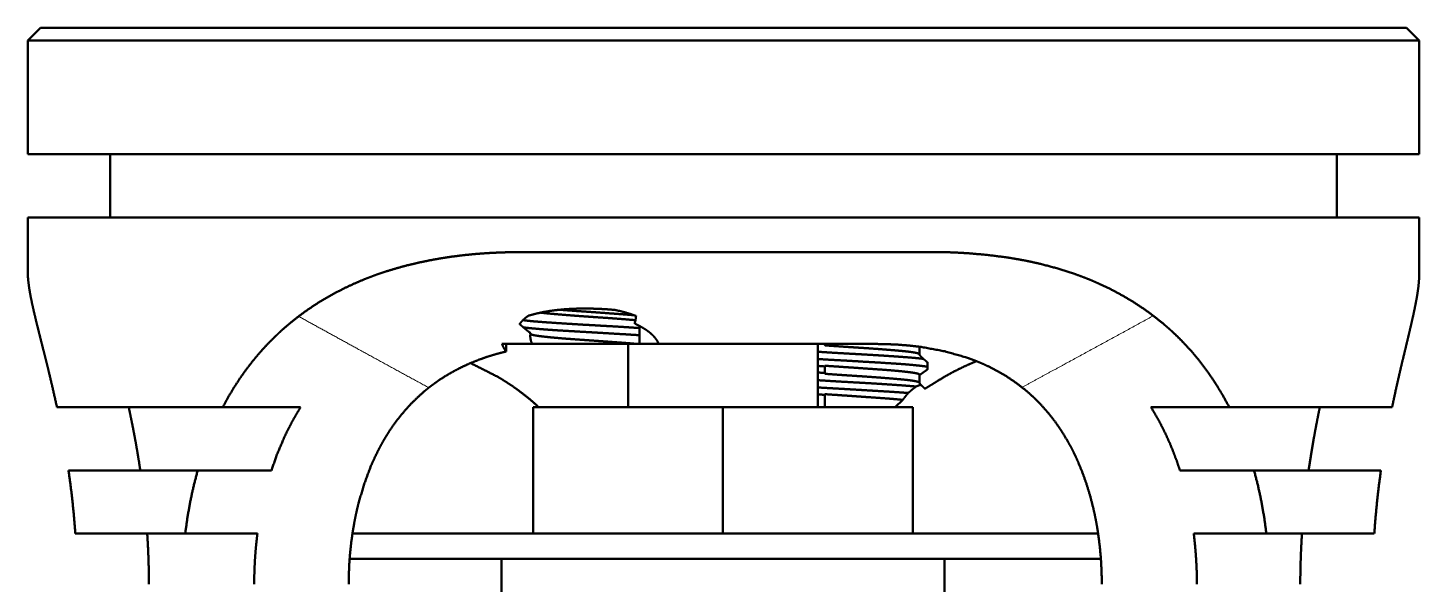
# Paper-space layout 'Layout1' of a CAD drawing. Header units: millimetres. Extents: x 69 to 348, y 30 to 269.
# Drawn here: x 210.44 to 254.44, y 184.83 to 202.43 of the extents above; entities that cross this region are included whole.
import ezdxf

# ---------------------------------------------------------------- set-up
doc = ezdxf.new("R2010")
doc.units = ezdxf.units.MM
doc.layers.add('170', color=7, linetype='Continuous', true_color=0xffffff)

psp = doc.layouts.get("Layout1")

# ---------------------------------------------------------------- linework, layer by layer
at = {"layer": '170', "color": 155, "linetype": 'Continuous', "lineweight": 50}
for p, q in [((210.842, 202.429), (210.442, 202.029)), ((254.442, 202.029), (254.042, 202.429)), ((210.442, 202.029), (210.442, 198.429)), ((254.442, 198.429), (254.442, 202.029)), ((213.042, 198.429), (213.042, 196.429)), ((251.842, 196.429), (251.842, 198.429)), ((210.442, 196.429), (210.442, 194.672)), ((254.442, 194.602), (254.442, 196.429)), ((229.784, 192.995), (229.784, 192.429)), ((225.564, 192.189), (225.564, 192.429)), ((229.429, 190.429), (229.429, 192.429)), ((235.429, 190.429), (235.429, 192.429)), ((235.651, 192.409), (235.651, 192.429)), ((238.641, 192.354), (238.641, 192.094)), ((238.891, 191.621), (238.891, 191.85)), ((235.651, 191.509), (235.651, 191.718)), ((238.641, 191.454), (238.641, 191.194)), ((235.651, 190.429), (235.651, 190.818)), ((237.875, 190.431), (238.111, 190.66)), ((226.426, 190.429), (232.426, 190.429)), ((226.426, 190.429), (226.426, 186.429)), ((232.426, 190.429), (238.426, 190.429)), ((232.426, 190.429), (232.426, 186.429)), ((238.426, 186.429), (238.426, 190.429)), ((225.426, 185.629), (225.426, 182.429)), ((239.426, 182.429), (239.426, 185.629))]:
    psp.add_line(p, q, dxfattribs=at)
for points, knots in [([(243.34, 202.429), (239.418, 202.429), (237.343, 202.429), (233.067, 202.429), (228.766, 202.429), (224.611, 202.429), (220.769, 202.429), (217.391, 202.429), (214.614, 202.429), (212.547, 202.429), (211.807, 202.429), (210.95, 202.429), (210.842, 202.429)], [0, 0, 0.120671, 0.184531, 0.316116, 0.448468, 0.576311, 0.694551, 0.798475, 0.883943, 0.947547, 0.970321, 0.99668, 1, 1]), ([(254.042, 202.429), (253.925, 202.429), (252.995, 202.429), (251.177, 202.429), (249.957, 202.429), (246.963, 202.429), (243.34, 202.429)], [0, 0, 0.010942, 0.097796, 0.267753, 0.381731, 0.66151, 1, 1]), ([(243.542, 202.029), (241.59, 202.029), (237.434, 202.029), (233.078, 202.029), (228.698, 202.029), (224.466, 202.029), (220.552, 202.029), (217.113, 202.029), (215.614, 202.029), (213.135, 202.029), (212.178, 202.029), (210.881, 202.029), (210.442, 202.029)], [0, 0, 0.058955, 0.18453, 0.316116, 0.448468, 0.576311, 0.694551, 0.798475, 0.843748, 0.918658, 0.947547, 0.986754, 1, 1]), ([(254.442, 202.029), (253.966, 202.029), (253.376, 202.029), (251.524, 202.029), (248.845, 202.029), (245.457, 202.029), (243.542, 202.029)], [0, 0, 0.043661, 0.097799, 0.267754, 0.513459, 0.82428, 1, 1]), ([(210.442, 198.429), (210.552, 198.429), (211.424, 198.429), (213.135, 198.429), (215.614, 198.429), (217.113, 198.429), (220.552, 198.429), (224.466, 198.429), (228.698, 198.429), (233.078, 198.429), (237.434, 198.429), (241.59, 198.429), (243.542, 198.429)], [0, 0, 0.00332, 0.029679, 0.081342, 0.156252, 0.201525, 0.305449, 0.423689, 0.551532, 0.683884, 0.81547, 0.941045, 1, 1]), ([(243.542, 198.429), (247.231, 198.429), (250.281, 198.429), (252.559, 198.429), (253.966, 198.429), (254.442, 198.429)], [0, 0, 0.33849, 0.61827, 0.827233, 0.956339, 1, 1]), ([(243.542, 196.429), (241.59, 196.429), (237.434, 196.429), (233.078, 196.429), (228.698, 196.429), (224.466, 196.429), (220.552, 196.429), (217.113, 196.429), (214.284, 196.429), (212.178, 196.429), (210.881, 196.429), (210.442, 196.429)], [0, 0, 0.058955, 0.18453, 0.316116, 0.448468, 0.576311, 0.694551, 0.798475, 0.883943, 0.947547, 0.986754, 1, 1]), ([(254.442, 196.429), (253.966, 196.429), (253.376, 196.429), (251.524, 196.429), (248.845, 196.429), (245.457, 196.429), (243.542, 196.429)], [0, 0, 0.043661, 0.097799, 0.267754, 0.513459, 0.82428, 1, 1]), ([(216.606, 190.429), (216.778, 190.744), (216.96, 191.048), (217.151, 191.341), (217.351, 191.624), (217.561, 191.896), (217.781, 192.158), (217.895, 192.285), (218.011, 192.409), (218.13, 192.532), (218.251, 192.652), (218.313, 192.711), (218.375, 192.77), (218.437, 192.828), (218.501, 192.885), (218.629, 192.997), (218.759, 193.107), (219.025, 193.317), (219.299, 193.516), (219.58, 193.703), (219.869, 193.88), (220.166, 194.045), (220.471, 194.201), (220.783, 194.346), (221.103, 194.482), (221.266, 194.545), (221.43, 194.606), (221.596, 194.665), (221.762, 194.72), (222.099, 194.823), (222.44, 194.916), (222.786, 194.998), (223.137, 195.071), (223.493, 195.135), (223.853, 195.19), (224.218, 195.236), (224.588, 195.273), (224.961, 195.301), (225.338, 195.321), (225.717, 195.332), (226.099, 195.336)], [0, 0, 0.031781, 0.063139, 0.094143, 0.124853, 0.155322, 0.185622, 0.200738, 0.215842, 0.230946, 0.246057, 0.253618, 0.261183, 0.268755, 0.276329, 0.291445, 0.306518, 0.336559, 0.366524, 0.396476, 0.426483, 0.456605, 0.486901, 0.517426, 0.548232, 0.563728, 0.579239, 0.594766, 0.610315, 0.641505, 0.672848, 0.704379, 0.736136, 0.768146, 0.800437, 0.833036, 0.865972, 0.89918, 0.93258, 0.966181, 1, 1]), ([(226.099, 195.336), (230.377, 195.336), (234.736, 195.336), (239.006, 195.336)], [0, 0, 0.331472, 0.669226, 1, 1]), ([(243.542, 194.645), (243.012, 194.816), (242.471, 194.96), (242.196, 195.022), (241.919, 195.078), (241.639, 195.128), (241.357, 195.173), (240.785, 195.245), (240.202, 195.297), (239.906, 195.314), (239.608, 195.327), (239.458, 195.331), (239.308, 195.334), (239.157, 195.335), (239.006, 195.336)], [0, 0, 0.12083, 0.242252, 0.303298, 0.364624, 0.426276, 0.488277, 0.61346, 0.740403, 0.804605, 0.869321, 0.90187, 0.934503, 0.967212, 1, 1]), ([(211.363, 190.429), (211.293, 190.743), (211.224, 191.047), (211.155, 191.341), (211.087, 191.624), (211.054, 191.762), (211.02, 191.897), (210.987, 192.029), (210.955, 192.159), (210.922, 192.286), (210.86, 192.532), (210.83, 192.652), (210.8, 192.77), (210.771, 192.885), (210.743, 192.997), (210.716, 193.107), (210.666, 193.317), (210.62, 193.515), (210.578, 193.702), (210.542, 193.879), (210.51, 194.045), (210.485, 194.201), (210.465, 194.346), (210.451, 194.481), (210.446, 194.545), (210.443, 194.606), (210.442, 194.679)], [0, 0, 0.073884, 0.14544, 0.214745, 0.281717, 0.314282, 0.346208, 0.377495, 0.408168, 0.438244, 0.496701, 0.525089, 0.552921, 0.580176, 0.606763, 0.632641, 0.682258, 0.729054, 0.773088, 0.814471, 0.853306, 0.889597, 0.923305, 0.954475, 0.969116, 0.983114, 1, 1]), ([(248.436, 190.429), (248.229, 190.808), (248.008, 191.171), (247.775, 191.519), (247.527, 191.853), (247.265, 192.17), (246.988, 192.472), (246.844, 192.618), (246.696, 192.76), (246.621, 192.83), (246.545, 192.899), (246.468, 192.967), (246.391, 193.034), (246.074, 193.291), (245.746, 193.531), (245.407, 193.755), (245.056, 193.963), (244.695, 194.157), (244.322, 194.335), (244.131, 194.418), (243.937, 194.498), (243.74, 194.573), (243.542, 194.645)], [0, 0, 0.065117, 0.129244, 0.192578, 0.255228, 0.317366, 0.37927, 0.410216, 0.441188, 0.456696, 0.472205, 0.48769, 0.503145, 0.564729, 0.626089, 0.687424, 0.748942, 0.81082, 0.873213, 0.904661, 0.936298, 0.968086, 1, 1]), ([(253.586, 190.429), (253.653, 190.744), (253.719, 191.048), (253.786, 191.341), (253.851, 191.624), (253.915, 191.896), (253.978, 192.158), (254.039, 192.409), (254.068, 192.532), (254.096, 192.652), (254.124, 192.77), (254.152, 192.885), (254.178, 192.997), (254.203, 193.107), (254.25, 193.317), (254.293, 193.516), (254.33, 193.703), (254.363, 193.88), (254.391, 194.045), (254.413, 194.201), (254.429, 194.346), (254.439, 194.482), (254.441, 194.545), (254.442, 194.606), (254.442, 194.61)], [0, 0, 0.075269, 0.148067, 0.218459, 0.286419, 0.351882, 0.414854, 0.475456, 0.504913, 0.533805, 0.562121, 0.589852, 0.616878, 0.643173, 0.693576, 0.741118, 0.785855, 0.827861, 0.86722, 0.903999, 0.938241, 0.969991, 0.984918, 0.999178, 1, 1]), ([(226.28, 193.325), (226.235, 193.295), (226.192, 193.264), (226.152, 193.232), (226.115, 193.198), (226.05, 193.129), (225.995, 193.058)], [0, 0, 0.137617, 0.271534, 0.402037, 0.528909, 0.770987, 1, 1]), ([(226.101, 193.182), (226.205, 193.168), (226.262, 193.162), (226.325, 193.155), (226.358, 193.152), (226.392, 193.149), (226.426, 193.145), (226.462, 193.142), (226.614, 193.13), (226.781, 193.117), (226.869, 193.111), (226.961, 193.105), (227.056, 193.099), (227.154, 193.092), (227.355, 193.079), (227.564, 193.065), (227.672, 193.059), (227.782, 193.052), (227.893, 193.045), (228.004, 193.038), (228.228, 193.026), (228.567, 193.007), (228.793, 192.994), (228.903, 192.988), (229.121, 192.975), (229.334, 192.962), (229.387, 192.958), (229.49, 192.952), (229.639, 192.941), (229.735, 192.935), (229.785, 192.931)], [0, 0, 0.0284, 0.044112, 0.061063, 0.070011, 0.079249, 0.088747, 0.098479, 0.13982, 0.184973, 0.208985, 0.233969, 0.259788, 0.286195, 0.340735, 0.397569, 0.426846, 0.456677, 0.486717, 0.516891, 0.577606, 0.669637, 0.730739, 0.760779, 0.819871, 0.877618, 0.891841, 0.919823, 0.960349, 0.986418, 1, 1]), ([(227.189, 193.504), (226.948, 193.473), (226.716, 193.432), (226.494, 193.383), (226.28, 193.325)], [0, 0, 0.261874, 0.5152, 0.760958, 1, 1]), ([(226.664, 193.419), (226.712, 193.413), (226.751, 193.409), (226.791, 193.404), (226.875, 193.395), (226.965, 193.387), (227.013, 193.382), (227.061, 193.378), (227.112, 193.374), (227.164, 193.369), (227.27, 193.36), (227.495, 193.342), (227.613, 193.333), (227.735, 193.323), (227.86, 193.314), (227.986, 193.305), (228.113, 193.296), (228.241, 193.287), (228.436, 193.273), (228.566, 193.265), (228.757, 193.252), (228.883, 193.243), (228.946, 193.238), (229.008, 193.234), (229.069, 193.229), (229.13, 193.224), (229.25, 193.215), (229.365, 193.206), (229.476, 193.196), (229.583, 193.187), (229.662, 193.18)], [0, 0, 0.0163, 0.029162, 0.04252, 0.070708, 0.100867, 0.116682, 0.133004, 0.149839, 0.167127, 0.202717, 0.277706, 0.317092, 0.357753, 0.399304, 0.441269, 0.483628, 0.526388, 0.591265, 0.634495, 0.69836, 0.740309, 0.761095, 0.781744, 0.802286, 0.822644, 0.862406, 0.90079, 0.937828, 0.973508, 1, 1]), ([(229.019, 193.504), (228.781, 193.523), (228.545, 193.537), (228.311, 193.546), (228.079, 193.549), (227.964, 193.548), (227.85, 193.546), (227.793, 193.545), (227.736, 193.543), (227.679, 193.541), (227.623, 193.538), (227.403, 193.524), (227.189, 193.504)], [0, 0, 0.130178, 0.259094, 0.386813, 0.513352, 0.576181, 0.638725, 0.669903, 0.700951, 0.731793, 0.762419, 0.882826, 1, 1]), ([(229.615, 193.338), (229.491, 193.348), (229.436, 193.353), (229.379, 193.357), (229.321, 193.362), (229.263, 193.366), (229.143, 193.375), (229.021, 193.384), (228.895, 193.393), (228.767, 193.402), (228.508, 193.421), (228.247, 193.44), (228.116, 193.449), (227.987, 193.458), (227.735, 193.475), (227.613, 193.484), (227.493, 193.493), (227.275, 193.51)], [0, 0, 0.052994, 0.076915, 0.101221, 0.12586, 0.150832, 0.201793, 0.254101, 0.307768, 0.362638, 0.473227, 0.584583, 0.640513, 0.695788, 0.803353, 0.855657, 0.906964, 1, 1]), ([(229.676, 193.316), (229.52, 193.37), (229.359, 193.419), (229.192, 193.464), (229.019, 193.504)], [0, 0, 0.24057, 0.487208, 0.740182, 1, 1]), ([(229.633, 193.073), (229.661, 193.194), (229.676, 193.316)], [0, 0, 0.501815, 1, 1]), ([(225.995, 193.058), (226.076, 192.985), (226.161, 192.912), (226.25, 192.841), (226.343, 192.77)], [0, 0, 0.241724, 0.488709, 0.741351, 1, 1]), ([(229.801, 192.704), (229.77, 192.706), (229.684, 192.712), (229.595, 192.717), (229.504, 192.723), (229.411, 192.729), (229.025, 192.752), (228.826, 192.763), (228.622, 192.776), (228.212, 192.8), (228.009, 192.812), (227.707, 192.829), (227.512, 192.84), (227.417, 192.846), (227.232, 192.857), (227.053, 192.869), (227.01, 192.872), (226.967, 192.875), (226.925, 192.878), (226.884, 192.881), (226.803, 192.887), (226.725, 192.893), (226.578, 192.905), (226.442, 192.918), (226.41, 192.921), (226.378, 192.923), (226.348, 192.926), (226.319, 192.929), (226.262, 192.935), (226.21, 192.941), (226.109, 192.953)], [0, 0, 0.008436, 0.031792, 0.055778, 0.080409, 0.105665, 0.210051, 0.264046, 0.319254, 0.430114, 0.48508, 0.566788, 0.619567, 0.645278, 0.695376, 0.743671, 0.755455, 0.767072, 0.778484, 0.789706, 0.811572, 0.832669, 0.872585, 0.909432, 0.918165, 0.926669, 0.934923, 0.94292, 0.958168, 0.972408, 1, 1]), ([(226.343, 192.77), (226.339, 192.749), (226.336, 192.728), (226.333, 192.707), (226.332, 192.686), (226.333, 192.643), (226.337, 192.601), (226.356, 192.515), (226.389, 192.429)], [0, 0, 0.060944, 0.121659, 0.182224, 0.242698, 0.363812, 0.485885, 0.736144, 1, 1]), ([(229.709, 192.429), (229.589, 192.44), (229.463, 192.451), (229.331, 192.461), (229.194, 192.471), (229.123, 192.476), (228.978, 192.487), (228.757, 192.503), (228.531, 192.519), (228.455, 192.525), (228.302, 192.536), (228, 192.557), (227.852, 192.567), (227.779, 192.572), (227.706, 192.578), (227.564, 192.588), (227.427, 192.598), (227.296, 192.609), (227.169, 192.62), (227.139, 192.622), (227.079, 192.628), (227.049, 192.631), (226.992, 192.636), (226.938, 192.642), (226.834, 192.653), (226.739, 192.663), (226.716, 192.666), (226.694, 192.669), (226.673, 192.671), (226.652, 192.674), (226.612, 192.679), (226.575, 192.684), (226.508, 192.695), (226.452, 192.705), (226.428, 192.71), (226.406, 192.715), (226.396, 192.718), (226.387, 192.721), (226.378, 192.723), (226.371, 192.726), (226.347, 192.737), (226.334, 192.748), (226.332, 192.755)], [0, 0, 0.035438, 0.07257, 0.111374, 0.151867, 0.172759, 0.215345, 0.280456, 0.347011, 0.369522, 0.414584, 0.503319, 0.546987, 0.568649, 0.590122, 0.631929, 0.672211, 0.710973, 0.748207, 0.757275, 0.774981, 0.783607, 0.800393, 0.816585, 0.847161, 0.875341, 0.882012, 0.888521, 0.894885, 0.901068, 0.912864, 0.923896, 0.943699, 0.960527, 0.96783, 0.974393, 0.977394, 0.980206, 0.98281, 0.985222, 0.992935, 0.997847, 1, 1]), ([(230.394, 192.429), (230.351, 192.517), (230.293, 192.603), (230.22, 192.688), (230.131, 192.772), (230.027, 192.853), (229.909, 192.93), (229.778, 193.003), (229.633, 193.073)], [0, 0, 0.095828, 0.197951, 0.308078, 0.42792, 0.55717, 0.695003, 0.842255, 1, 1]), ([(225.437, 192.429), (225.491, 192.308), (225.564, 192.189)], [0, 0, 0.486777, 1, 1]), ([(229.709, 192.429), (229.112, 192.429), (227.747, 192.429), (226.664, 192.429), (226.389, 192.429)], [0, 0, 0.179652, 0.590953, 0.917382, 1, 1]), ([(230.394, 192.429), (232.69, 192.429), (237.219, 192.429)], [0, 0, 0.336395, 1, 1]), ([(235.651, 192.385), (235.651, 192.397), (235.651, 192.409)], [0, 0, 0.500004, 1, 1]), ([(235.651, 192.385), (235.776, 192.375), (235.903, 192.366), (236.032, 192.357), (236.163, 192.348), (236.23, 192.343), (236.364, 192.334), (236.431, 192.33), (236.698, 192.312), (236.831, 192.304), (236.962, 192.295), (237.028, 192.291), (237.093, 192.286), (237.158, 192.281), (237.221, 192.277), (237.345, 192.268), (237.466, 192.258), (237.584, 192.249), (237.697, 192.24), (237.807, 192.231), (237.859, 192.227), (237.91, 192.222), (238.008, 192.213), (238.1, 192.205), (238.144, 192.201), (238.186, 192.196), (238.227, 192.192), (238.266, 192.188), (238.338, 192.179), (238.403, 192.17), (238.461, 192.16), (238.511, 192.151), (238.533, 192.146), (238.553, 192.142), (238.572, 192.137), (238.588, 192.132), (238.614, 192.123), (238.631, 192.114), (238.642, 192.1)], [0, 0, 0.041619, 0.083906, 0.126848, 0.170443, 0.192483, 0.23706, 0.259453, 0.348302, 0.392318, 0.436063, 0.457849, 0.479513, 0.500939, 0.522065, 0.563434, 0.603642, 0.642692, 0.680552, 0.716967, 0.734445, 0.751436, 0.783967, 0.814571, 0.829149, 0.843243, 0.856849, 0.869902, 0.89414, 0.915898, 0.935223, 0.952101, 0.959621, 0.966519, 0.97276, 0.978324, 0.987451, 0.994019, 1, 1]), ([(237.219, 192.429), (237.604, 192.423), (237.982, 192.405), (238.355, 192.374), (238.722, 192.329), (239.438, 192.196), (240.13, 191.999), (240.214, 191.97), (240.299, 191.939), (240.383, 191.907), (240.466, 191.874), (240.631, 191.805), (240.792, 191.731), (241.106, 191.571), (241.407, 191.394), (241.696, 191.198), (241.973, 190.984), (242.106, 190.87), (242.237, 190.751), (242.301, 190.69), (242.365, 190.627), (242.427, 190.564), (242.488, 190.5), (242.722, 190.234), (242.941, 189.953), (243.144, 189.656), (243.332, 189.344), (243.421, 189.182), (243.506, 189.017), (243.547, 188.933), (243.587, 188.848), (243.627, 188.762), (243.665, 188.676), (243.807, 188.325), (243.934, 187.965), (244.044, 187.597), (244.14, 187.219), (244.183, 187.026), (244.222, 186.832), (244.24, 186.734), (244.257, 186.635), (244.273, 186.536), (244.289, 186.437), (244.34, 186.04), (244.377, 185.639), (244.399, 185.236), (244.406, 184.829)], [0, 0, 0.03231, 0.064157, 0.095581, 0.126627, 0.187795, 0.248211, 0.255749, 0.263289, 0.270835, 0.278376, 0.293381, 0.308287, 0.33786, 0.367228, 0.396534, 0.425929, 0.440714, 0.455582, 0.463043, 0.470499, 0.477948, 0.485393, 0.515181, 0.545105, 0.575307, 0.605917, 0.621407, 0.637041, 0.64492, 0.652824, 0.660737, 0.668657, 0.700445, 0.732479, 0.764835, 0.797588, 0.814134, 0.830804, 0.83919, 0.847599, 0.856013, 0.864428, 0.898128, 0.931924, 0.965865, 1, 1]), ([(220.59, 184.829), (220.595, 185.158), (220.609, 185.485), (220.633, 185.809), (220.667, 186.13), (220.711, 186.45), (220.764, 186.767), (220.795, 186.924), (220.828, 187.081), (220.845, 187.159), (220.863, 187.237), (220.882, 187.315), (220.901, 187.393), (221.078, 187.996), (221.294, 188.572), (221.418, 188.848), (221.552, 189.118), (221.623, 189.251), (221.697, 189.381), (221.735, 189.446), (221.774, 189.51), (221.813, 189.573), (221.853, 189.636), (222.018, 189.88), (222.192, 190.112), (222.376, 190.334), (222.57, 190.545), (222.774, 190.745), (222.987, 190.935), (223.042, 190.981), (223.098, 191.026), (223.155, 191.071), (223.212, 191.114), (223.327, 191.199), (223.444, 191.281), (223.684, 191.435), (223.931, 191.577), (224.186, 191.707), (224.447, 191.826), (224.716, 191.933), (224.993, 192.03), (225.134, 192.074), (225.276, 192.115), (225.42, 192.153), (225.565, 192.189)], [0, 0, 0.034056, 0.067889, 0.101531, 0.135015, 0.168374, 0.20164, 0.218249, 0.234851, 0.24315, 0.251449, 0.259741, 0.26801, 0.333129, 0.396744, 0.428138, 0.459339, 0.474891, 0.490421, 0.498181, 0.505925, 0.513641, 0.521325, 0.551789, 0.581884, 0.611705, 0.641355, 0.670931, 0.700534, 0.70795, 0.715375, 0.722813, 0.730252, 0.745089, 0.759887, 0.789405, 0.818911, 0.848492, 0.878237, 0.908224, 0.938531, 0.953814, 0.969153, 0.984545, 1, 1]), ([(235.425, 192.182), (235.652, 192.167), (235.773, 192.16), (235.834, 192.156), (235.957, 192.148), (236.082, 192.141), (236.208, 192.134), (236.334, 192.126), (236.462, 192.119), (236.844, 192.098), (237.093, 192.084), (237.155, 192.08), (237.278, 192.073), (237.339, 192.069), (237.458, 192.062), (237.574, 192.054), (237.797, 192.039), (238.009, 192.024), (238.059, 192.02), (238.157, 192.013), (238.205, 192.01), (238.295, 192.003), (238.381, 191.996), (238.463, 191.989), (238.539, 191.982), (238.576, 191.978), (238.611, 191.975), (238.645, 191.971), (238.677, 191.967), (238.775, 191.955)], [0, 0, 0.067531, 0.103785, 0.122043, 0.158823, 0.19595, 0.233433, 0.27127, 0.309463, 0.42326, 0.497652, 0.516067, 0.552679, 0.570821, 0.606428, 0.64112, 0.707797, 0.770827, 0.785986, 0.815264, 0.829365, 0.856491, 0.882203, 0.90651, 0.929397, 0.940302, 0.950841, 0.960952, 0.970619, 1, 1]), ([(235.429, 191.952), (235.474, 191.949), (235.592, 191.942), (236.081, 191.914), (236.207, 191.907), (236.335, 191.9), (236.59, 191.885), (237.094, 191.855), (237.573, 191.826), (237.686, 191.819), (237.797, 191.812), (237.852, 191.809), (237.905, 191.805), (237.958, 191.801), (238.009, 191.798), (238.204, 191.783), (238.381, 191.768), (238.423, 191.764), (238.463, 191.76), (238.502, 191.756), (238.54, 191.752), (238.611, 191.745), (238.677, 191.737), (238.736, 191.73), (238.791, 191.723), (238.815, 191.72), (238.839, 191.716), (238.861, 191.713), (238.881, 191.709), (238.896, 191.707)], [0, 0, 0.013033, 0.047014, 0.187897, 0.224357, 0.261193, 0.334548, 0.479724, 0.617848, 0.650547, 0.682499, 0.6982, 0.713658, 0.728802, 0.743627, 0.799774, 0.850892, 0.862888, 0.874558, 0.885886, 0.896817, 0.917414, 0.936368, 0.953686, 0.969376, 0.976611, 0.983434, 0.989839, 0.995829, 1, 1]), ([(238.891, 191.85), (238.836, 191.895), (238.786, 191.937), (238.764, 191.958), (238.743, 191.977), (238.724, 191.995), (238.706, 192.012), (238.677, 192.043), (238.656, 192.068), (238.649, 192.078), (238.644, 192.086), (238.642, 192.093), (238.642, 192.097)], [0, 0, 0.201472, 0.385264, 0.470346, 0.550607, 0.62595, 0.695611, 0.815222, 0.906964, 0.94183, 0.968866, 0.987963, 1, 1]), ([(240.441, 191.883), (240.385, 191.861), (240.319, 191.833), (240.254, 191.805), (239.992, 191.686), (239.731, 191.556), (239.473, 191.415), (239.218, 191.261)], [0, 0, 0.043632, 0.095546, 0.147583, 0.357038, 0.568762, 0.782998, 1, 1]), ([(226.592, 190.438), (226.535, 190.49), (226.243, 190.74), (225.94, 190.973), (225.785, 191.083), (225.627, 191.189), (225.469, 191.29), (225.31, 191.386), (224.448, 191.821)], [0, 0, 0.030293, 0.180084, 0.329211, 0.403608, 0.477578, 0.550826, 0.62341, 1, 1]), ([(235.651, 191.718), (235.537, 191.726), (235.427, 191.735), (235.415, 191.736)], [0, 0, 0.483531, 0.949284, 1, 1]), ([(235.418, 191.527), (235.426, 191.527), (235.537, 191.518), (235.651, 191.509)], [0, 0, 0.034276, 0.50841, 1, 1]), ([(238.642, 191.453), (238.641, 191.463), (238.631, 191.472), (238.614, 191.481), (238.588, 191.489), (238.572, 191.494), (238.554, 191.498), (238.533, 191.502), (238.511, 191.507), (238.461, 191.515), (238.404, 191.524), (238.339, 191.533), (238.266, 191.542), (238.227, 191.547), (238.187, 191.551), (238.144, 191.556), (238.1, 191.561), (238.009, 191.57), (237.911, 191.579), (237.808, 191.588), (237.699, 191.597), (237.642, 191.602), (237.584, 191.606), (237.526, 191.61), (237.467, 191.615), (237.346, 191.623), (237.222, 191.632), (237.094, 191.641), (237.029, 191.645), (236.832, 191.659), (236.566, 191.678), (236.365, 191.691), (236.231, 191.7), (236.033, 191.714), (235.776, 191.731), (235.651, 191.74)], [0, 0, 0.003078, 0.007393, 0.013922, 0.022966, 0.028471, 0.034646, 0.041503, 0.04901, 0.065853, 0.085127, 0.106823, 0.130961, 0.143968, 0.157568, 0.171686, 0.186286, 0.216886, 0.249365, 0.283709, 0.319953, 0.338754, 0.357874, 0.37726, 0.396925, 0.437087, 0.478343, 0.520715, 0.542324, 0.60793, 0.696132, 0.762823, 0.807415, 0.873172, 0.958416, 1, 1]), ([(235.651, 191.718), (235.651, 191.729), (235.651, 191.74)], [0, 0, 0.499525, 1, 1]), ([(235.651, 191.485), (235.651, 191.488), (235.651, 191.498), (235.651, 191.509)], [0, 0, 0.130107, 0.565483, 1, 1]), ([(235.651, 191.485), (235.776, 191.475), (235.903, 191.466), (236.032, 191.457), (236.163, 191.448), (236.296, 191.439), (236.431, 191.43), (236.698, 191.412), (236.831, 191.404), (236.962, 191.395), (237.028, 191.391), (237.093, 191.386), (237.158, 191.381), (237.221, 191.377), (237.345, 191.368), (237.466, 191.358), (237.584, 191.349), (237.697, 191.34), (237.807, 191.331), (237.859, 191.327), (237.91, 191.322), (238.008, 191.313), (238.1, 191.305), (238.144, 191.301), (238.186, 191.296), (238.227, 191.292), (238.266, 191.288), (238.338, 191.279), (238.403, 191.27), (238.461, 191.26), (238.511, 191.251), (238.533, 191.246), (238.553, 191.242), (238.572, 191.237), (238.588, 191.232), (238.614, 191.223), (238.631, 191.214), (238.642, 191.2)], [0, 0, 0.041619, 0.083907, 0.126848, 0.170443, 0.214693, 0.259454, 0.348302, 0.392318, 0.436063, 0.457849, 0.479514, 0.500939, 0.522065, 0.563435, 0.603642, 0.642693, 0.680553, 0.716968, 0.734446, 0.751437, 0.783968, 0.814572, 0.82915, 0.843244, 0.856849, 0.869903, 0.894141, 0.915899, 0.935224, 0.952102, 0.959622, 0.966519, 0.972762, 0.978325, 0.987454, 0.994019, 1, 1]), ([(238.642, 191.453), (238.644, 191.451), (238.655, 191.456), (238.66, 191.458), (238.665, 191.461), (238.67, 191.465), (238.676, 191.469), (238.69, 191.478), (238.705, 191.489), (238.722, 191.501), (238.742, 191.515), (238.786, 191.546), (238.836, 191.582), (238.891, 191.621)], [0, 0, 0.011763, 0.053363, 0.069724, 0.088521, 0.109797, 0.133369, 0.187094, 0.249089, 0.319038, 0.396788, 0.574244, 0.776122, 1, 1]), ([(238.535, 191.082), (238.423, 191.092), (238.3, 191.102), (238.235, 191.107), (238.168, 191.113), (238.099, 191.118), (238.028, 191.123), (237.879, 191.133), (237.723, 191.144), (237.683, 191.147), (237.601, 191.152), (237.476, 191.16), (237.391, 191.166), (237.218, 191.177), (237.042, 191.187), (236.953, 191.192), (236.816, 191.2), (236.725, 191.205), (236.496, 191.217), (236.314, 191.228), (236.133, 191.238), (236.043, 191.243), (235.952, 191.249), (235.775, 191.26), (235.603, 191.271), (235.426, 191.282)], [0, 0, 0.035939, 0.075421, 0.09641, 0.118062, 0.140342, 0.163245, 0.210936, 0.261127, 0.274074, 0.30044, 0.340787, 0.368066, 0.423547, 0.480249, 0.509057, 0.552856, 0.5823, 0.6557, 0.714191, 0.772481, 0.801565, 0.830565, 0.887626, 0.943059, 1, 1]), ([(235.427, 191.052), (235.444, 191.051), (235.6, 191.042), (235.762, 191.033), (236.094, 191.014), (236.263, 191.004), (236.518, 190.989), (236.69, 190.979), (236.943, 190.964), (237.191, 190.949), (237.353, 190.939), (237.59, 190.925), (237.741, 190.916), (237.885, 190.906), (238.024, 190.897), (238.058, 190.894), (238.124, 190.889), (238.156, 190.887), (238.22, 190.882), (238.281, 190.876)], [0, 0, 0.005868, 0.060712, 0.117411, 0.233761, 0.292734, 0.382208, 0.442303, 0.531091, 0.618023, 0.674951, 0.757935, 0.810687, 0.86135, 0.909925, 0.921742, 0.94498, 0.956373, 0.978582, 1, 1]), ([(238.281, 190.876), (238.346, 190.933), (238.411, 190.986), (238.443, 191.012), (238.474, 191.036), (238.505, 191.06), (238.535, 191.082)], [0, 0, 0.265032, 0.520952, 0.645397, 0.767124, 0.885366, 1, 1]), ([(238.535, 191.082), (238.572, 191.099), (238.606, 191.113), (238.638, 191.124), (238.668, 191.132), (238.695, 191.137)], [0, 0, 0.237767, 0.456384, 0.655669, 0.835933, 1, 1]), ([(238.813, 191.015), (238.774, 191.048), (238.739, 191.08), (238.724, 191.095), (238.709, 191.109), (238.696, 191.123), (238.684, 191.135), (238.665, 191.157), (238.651, 191.175), (238.646, 191.183), (238.643, 191.189), (238.641, 191.193), (238.642, 191.197)], [0, 0, 0.203459, 0.389244, 0.475147, 0.555756, 0.630398, 0.698687, 0.81591, 0.906, 0.94037, 0.967273, 0.986711, 1, 1]), ([(239.218, 191.261), (239.104, 191.19), (238.997, 191.124), (238.971, 191.109), (238.946, 191.093), (238.922, 191.079), (238.899, 191.065), (238.854, 191.038), (238.813, 191.015)], [0, 0, 0.284029, 0.548358, 0.611216, 0.672728, 0.732625, 0.790489, 0.899697, 1, 1]), ([(235.651, 190.818), (235.537, 190.826), (235.427, 190.835), (235.415, 190.836)], [0, 0, 0.483531, 0.949284, 1, 1]), ([(238.111, 190.66), (237.995, 190.671), (237.871, 190.683), (237.805, 190.688), (237.737, 190.694), (237.667, 190.7), (237.595, 190.705), (237.447, 190.716), (237.293, 190.727), (237.135, 190.738), (237.054, 190.744), (236.971, 190.749), (236.638, 190.773), (236.302, 190.796), (235.97, 190.818), (235.809, 190.829), (235.651, 190.84)], [0, 0, 0.047125, 0.097861, 0.124592, 0.152241, 0.180806, 0.210081, 0.270236, 0.332529, 0.396957, 0.429986, 0.463494, 0.598699, 0.735479, 0.870422, 0.935883, 1, 1]), ([(235.651, 190.818), (235.651, 190.829), (235.651, 190.84)], [0, 0, 0.499525, 1, 1]), ([(238.111, 190.66), (238.195, 190.768), (238.281, 190.876)], [0, 0, 0.496933, 1, 1]), ([(211.363, 190.429), (212.262, 190.429), (214.902, 190.429), (216.606, 190.429)], [0, 0, 0.171418, 0.674992, 1, 1]), ([(213.633, 190.429), (213.681, 190.198), (213.73, 189.962), (213.777, 189.721), (213.824, 189.474), (213.87, 189.222), (213.915, 188.963), (213.958, 188.699), (213.999, 188.429)], [0, 0, 0.115985, 0.234465, 0.35547, 0.479018, 0.605219, 0.734117, 0.865719, 1, 1]), ([(219.068, 190.429), (218.451, 190.429), (217.22, 190.429), (216.606, 190.429)], [0, 0, 0.250846, 0.750783, 1, 1]), ([(218.145, 188.429), (218.334, 188.963), (218.551, 189.474), (218.67, 189.721), (218.796, 189.962), (218.929, 190.198), (219.068, 190.429)], [0, 0, 0.256533, 0.507805, 0.631885, 0.755159, 0.877812, 1, 1]), ([(248.436, 190.429), (247.819, 190.429), (246.582, 190.429), (245.961, 190.429)], [0, 0, 0.249263, 0.7492, 1, 1]), ([(245.961, 190.429), (246.1, 190.198), (246.231, 189.962), (246.356, 189.721), (246.474, 189.474), (246.585, 189.222), (246.688, 188.963), (246.786, 188.699), (246.876, 188.429)], [0, 0, 0.122099, 0.244664, 0.367884, 0.491916, 0.616981, 0.743254, 0.870887, 1, 1]), ([(248.436, 190.429), (251.552, 190.429), (253.586, 190.429)], [0, 0, 0.605005, 1, 1]), ([(250.947, 188.429), (251.029, 188.963), (251.116, 189.474), (251.161, 189.721), (251.207, 189.962), (251.253, 190.198), (251.3, 190.429)], [0, 0, 0.265912, 0.521048, 0.644638, 0.765646, 0.884108, 1, 1]), ([(215.815, 188.429), (214.168, 188.429), (211.729, 188.429)], [0, 0, 0.403056, 1, 1]), ([(211.944, 186.429), (211.904, 186.942), (211.855, 187.447), (211.796, 187.942), (211.729, 188.429)], [0, 0, 0.255899, 0.507781, 0.755781, 1, 1]), ([(215.815, 188.429), (215.688, 187.942), (215.579, 187.447), (215.49, 186.942), (215.42, 186.429)], [0, 0, 0.246686, 0.495239, 0.746176, 1, 1]), ([(249.61, 186.429), (249.541, 186.942), (249.453, 187.447), (249.346, 187.942), (249.219, 188.429)], [0, 0, 0.253921, 0.50491, 0.753437, 1, 1]), ([(253.232, 188.429), (250.844, 188.429), (249.22, 188.429)], [0, 0, 0.595211, 1, 1]), ([(253.232, 188.429), (253.167, 187.942), (253.11, 187.447), (253.062, 186.942), (253.023, 186.429)], [0, 0, 0.244258, 0.492251, 0.744105, 1, 1]), ([(211.944, 186.429), (214.055, 186.429), (215.42, 186.429)], [0, 0, 0.607383, 1, 1]), ([(214.271, 184.829), (214.268, 185.232), (214.258, 185.633), (214.241, 186.032), (214.217, 186.429)], [0, 0, 0.251624, 0.502108, 0.751548, 1, 1]), ([(217.601, 184.829), (217.604, 185.098), (217.613, 185.366), (217.627, 185.633), (217.646, 185.9), (217.672, 186.165), (217.703, 186.429)], [0, 0, 0.167301, 0.334379, 0.501323, 0.667975, 0.83417, 1, 1]), ([(220.708, 186.429), (221.746, 186.429), (224.293, 186.429), (227.339, 186.429), (230.695, 186.429), (232.426, 186.429)], [0, 0, 0.088517, 0.30595, 0.565831, 0.852265, 1, 1]), ([(232.426, 186.429), (234.192, 186.429), (237.612, 186.429), (240.701, 186.429), (242.059, 186.429), (244.295, 186.429)], [0, 0, 0.148784, 0.436885, 0.697181, 0.811627, 1, 1]), ([(249.61, 186.429), (249.227, 186.429), (248.461, 186.429), (247.695, 186.429), (247.313, 186.429)], [0, 0, 0.166821, 0.500274, 0.833485, 1, 1]), ([(247.413, 184.829), (247.407, 185.232), (247.388, 185.633), (247.357, 186.032), (247.313, 186.429)], [0, 0, 0.251186, 0.501404, 0.750926, 1, 1]), ([(249.61, 186.429), (252.097, 186.429), (253.023, 186.429)], [0, 0, 0.72864, 1, 1]), ([(250.683, 184.829), (250.684, 185.098), (250.689, 185.366), (250.696, 185.633), (250.707, 185.9), (250.72, 186.165), (250.736, 186.429)], [0, 0, 0.167622, 0.334968, 0.502071, 0.668719, 0.834685, 1, 1]), ([(232.426, 185.629), (228.955, 185.629), (225.7, 185.629), (222.865, 185.629), (220.628, 185.629)], [0, 0, 0.294247, 0.570115, 0.810368, 1, 1]), ([(244.381, 185.629), (243.353, 185.629), (240.783, 185.629), (237.668, 185.629), (234.212, 185.629), (232.426, 185.629)], [0, 0, 0.085931, 0.300961, 0.561502, 0.850592, 1, 1])]:
    psp.add_open_spline(points, degree=1, knots=knots, dxfattribs=at)
at = {"layer": '170', "color": 155, "linetype": 'Continuous', "lineweight": 13}
for points, knots in [([(223.122, 191.045), (222.012, 191.65), (220.903, 192.258), (219.953, 192.779), (219.005, 193.301)], [0, 0, 0.269316, 0.538697, 0.769335, 1, 1]), ([(246.036, 193.32), (244.641, 192.557), (243.245, 191.797), (242.564, 191.427), (241.882, 191.058)], [0, 0, 0.33608, 0.672091, 0.836058, 1, 1])]:
    psp.add_open_spline(points, degree=1, knots=knots, dxfattribs=at)
at = {"layer": '170', "color": 155, "linetype": 'Continuous', "lineweight": 50}
for points in [[(225.437, 192.429), (226.389, 192.429)], [(229.792, 192.429), (229.709, 192.429)], [(230.394, 192.429), (229.784, 192.429)], [(215.815, 188.429), (218.145, 188.429)], [(246.876, 188.429), (249.219, 188.429)], [(217.703, 186.429), (215.42, 186.429)]]:
    psp.add_open_spline(points, degree=1, dxfattribs=at)

doc.saveas('drawing.dxf')
